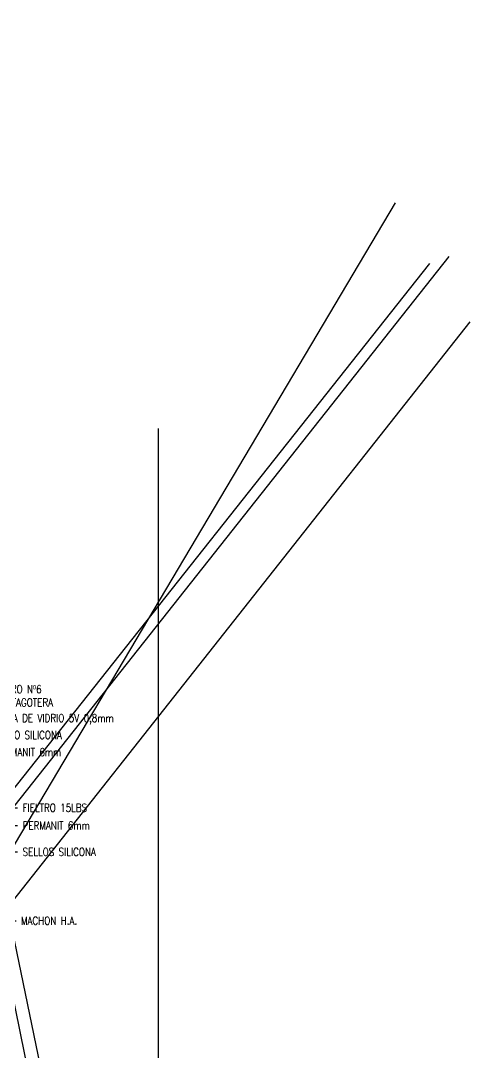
# Model space of a CAD drawing. Header units: metres. Extents: x 72 to 223, y -23 to 139.
# Drawn here: x 166.351 to 166.913, y 134.016 to 135.305 of the extents above; entities that cross this region are included whole.
import ezdxf

# ---------------------------------------------------------------- set-up
doc = ezdxf.new("R2010")
doc.units = ezdxf.units.M
doc.header["$LTSCALE"] = 5
doc.header["$MEASUREMENT"] = 0
doc.layers.get('0').update_dxf_attribs({"color": 30})
doc.layers.add('A-ANNO-NOTE', color=7, linetype='Continuous', lineweight=35)
doc.styles.add('E-ROMANS', font='romans.shx', dxfattribs={"width": 0.8})
doc.dimstyles.new('E-0005_TICK_18', dxfattribs={"dimscale": 0.001, "dimtxt": 9, "dimasz": 9, "dimexe": 4.5, "dimexo": 3, "dimgap": 4.5, "dimtad": 0, "dimdec": 0, "dimlfac": 1000, "dimzin": 0, "dimdsep": 46, "dimtxsty": 'E-ROMANS', "dimblk": 'OBLIQUE', "dimcen": 4.5, "dimclrd": 256, "dimclre": 256, "dimclrt": 256, "dimadec": 0, "dimazin": 0, "dimtfac": 1, "dimtdec": 0, "dimtmove": 1, "dimatfit": 3, "dimldrblk": 'OPEN90', "dimfxl": 1, "dimtfill": 1, "dimtolj": 1, "dimtzin": 0, "dimarcsym": 0})

# ---------------------------------------------------------------- blocks, each defined once
blk = doc.blocks.new('_Oblique')
at = {"color": 0, "linetype": 'ByBlock', "lineweight": -2}
blk.add_line((-0.5, -0.5), (0.5, 0.5), dxfattribs=at)

msp = doc.modelspace()

# ---------------------------------------------------------------- texts
at = {"layer": 'A-ANNO-NOTE', "char_height": 0.01, "attachment_point": 4, "style": 'E-ROMANS'}
for s, insert in [('FORRO Nº6\\PCORTAGOTERA', (166.3178, 134.4616)), ('FIBRA DE VIDRIO 5V 0,8mm', (166.3178, 134.4324)), ('SELLO SILICONA', (166.3178, 134.4127)), ('PERMANIT 6mm', (166.3178, 134.3912)), ('FIELTRO 15LBS', (166.3534, 134.3218)), ('PERMANIT 6mm', (166.3534, 134.2996)), ('SELLOS SILICONA', (166.3534, 134.2667)), ('MACHON H.A.', (166.3513, 134.1808))]:
    msp.add_mtext(s, dxfattribs=dict(at, insert=insert))

# ---------------------------------------------------------------- leaders
at = {"layer": 'A-ANNO-NOTE'}
for points in [[(166.0978, 134.9897), (166.1314, 135.0607), (166.1735, 135.0607)], [(166.3087, 134.2175), (166.3379, 134.2667), (166.3472, 134.2667)], [(166.2655, 134.2262), (166.3236, 134.2996), (166.3472, 134.2996)], [(166.241, 134.2175), (166.3236, 134.3218), (166.3472, 134.3218)], [(166.2925, 134.1441), (166.3215, 134.1808), (166.3452, 134.1808)], [(166.523, 133.7953), (166.523, 133.9159), (166.5413, 133.9159)], [(166.2365, 134.5209), (166.2632, 134.3912), (166.3039, 134.3912)], [(166.2502, 134.5292), (166.2741, 134.4127), (166.3039, 134.4127)], [(166.2672, 134.5206), (166.2855, 134.4324), (166.3039, 134.4324)]]:
    msp.add_leader(points, dimstyle='E-0005_TICK_18', override={"dimscale": 0.01, "dimasz": 1.5, "dimtad": 0, "dimldrblk": 'Open90'}, dxfattribs=at)

doc.saveas('drawing.dxf')
